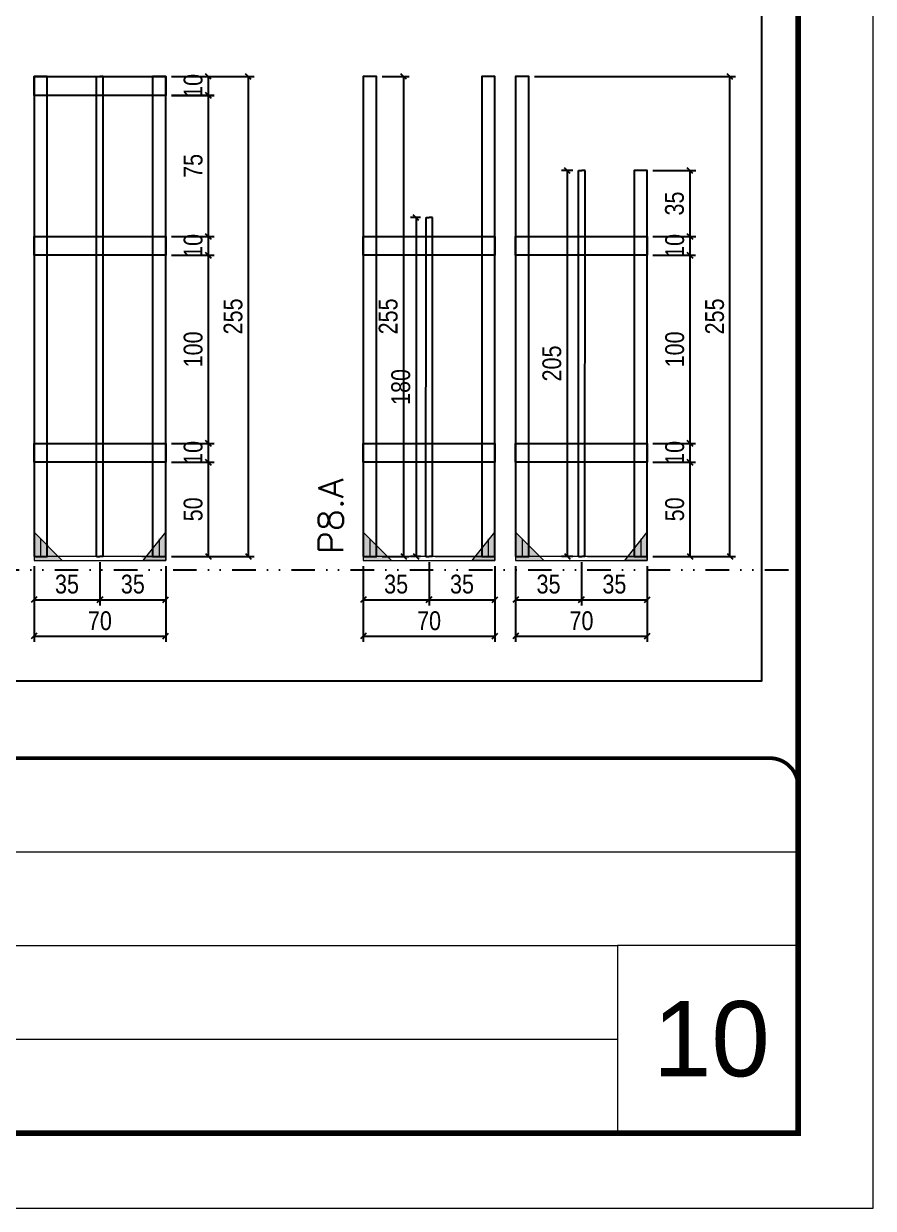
# Model space of a CAD drawing. Extents: x 14400 to 20667, y -21631 to 6985.
# Drawn here: x 17045 to 17497, y 3638 to 4267 of the extents above; entities that cross this region are included whole.
import ezdxf

# ---------------------------------------------------------------- set-up
doc = ezdxf.new("R2010")
doc.units = 0
for name, pattern in [('CONTINUO', [0]), ('DASHED', [0.75, 0.5, -0.25]), ('DIVIDE2', [0.625, 0.25, -0.125, 0, -0.125, 0, -0.125]), ('HIDDEN', [0.375, 0.25, -0.125])]:
    doc.linetypes.add(name, pattern=pattern)
doc.layers.add('00 - FELIPE', color=6, linetype='Continuous', plot=False)
for name, color, linetype, lineweight in [('CARIMBO', 255, 'Continuous', 9), ('Folhas', 255, 'Continuous', 9), ('Madeira', 126, 'Continuous', 18), ('Sarr 2.2x7', 40, 'Continuous', 9), ('SARRAFO DE PRESSAO', 251, 'DASHED', 9), ('Texto Seção', 7, 'Continuous', 15)]:
    doc.layers.add(name, color=color, linetype=linetype, lineweight=lineweight)
for name, color, linetype in [('COTA', 241, 'Continuous'), ('Nível', 160, 'Continuous'), ('SARR_2.2x10', 60, 'Continuous'), ('SARR_3.5x7', 81, 'Continuous'), ('SARR_7x7', 40, 'Continuous')]:
    doc.layers.add(name, color=color, linetype=linetype)
doc.styles.add('ARIAL', font='arial.ttf')
doc.styles.add('COTA TECNICA', font='techl___.ttf', dxfattribs={"height": 10})
doc.styles.add('REGUA-120', font='ROMANS.shx', dxfattribs={"height": 15})
doc.dimstyles.new('PAINEL', dxfattribs={"dimtxt": 10, "dimasz": 3, "dimexe": 3, "dimexo": 3, "dimgap": 3, "dimtad": 1, "dimdec": 1, "dimzin": 12, "dimdsep": 46, "dimtxsty": 'COTA TECNICA', "dimblk1": 'OBLIQUE', "dimblk2": 'OBLIQUE', "dimsah": 1, "dimcen": 0.9, "dimclrd": 4, "dimclre": 4, "dimclrt": 240, "dimadec": 1, "dimazin": 3, "dimtfac": 1, "dimtdec": 1, "dimtmove": 0, "dimatfit": 3, "dimfxl": 1, "dimtolj": 1, "dimtzin": 12, "dimarcsym": 0})

# ---------------------------------------------------------------- blocks, each defined once
blk = doc.blocks.new('9999999999')
at = {"color": 30, "linetype": 'CONTINUO'}
for p, q in [((98564.56, 34379.64), (99583.98, 34379.64)), ((98564.56, 34329.83), (99487.98, 34329.83)), ((99583.98, 34329.83), (99487.98, 34329.83)), ((99487.98, 34329.83), (99487.98, 34230.21)), ((98564.56, 34280.02), (99487.98, 34280.02))]:
    blk.add_line(p, q, dxfattribs=at)
at = {"color": 30, "linetype": 'CONTINUO', "const_width": 2}
blk.add_lwpolyline([(99583.98, 34230.21), (99583.98, 34414.45, 0.414214), (99568.98, 34429.45), (98228.98, 34429.45, 0.414214), (98213.98, 34414.45), (98213.98, 34245.21, 0.414214), (98228.98, 34230.21), (99583.98, 34230.21)], format="xyb", dxfattribs=at)
at = {"layer": 'Folhas'}
blk.add_lwpolyline([(98138.98, 34190.21), (99623.98, 34190.21), (99623.98, 35240.21), (98138.98, 35240.21)], close=True, dxfattribs=at)
at = {"layer": 'Folhas', "color": 30, "const_width": 3}
blk.add_lwpolyline([(98213.98, 34230.21), (99583.98, 34230.21), (99583.98, 35200.21), (98213.98, 35200.21)], close=True, dxfattribs=at)
blk = doc.blocks.new('_Oblique')
at = {"color": 0, "linetype": 'ByBlock', "lineweight": -2}
blk.add_line((-0.5, -0.5), (0.5, 0.5), dxfattribs=at)
blk = doc.blocks.new('*D817')
at = {"layer": 'COTA', "color": 4, "lineweight": -2, "transparency": 16777216}
for p, q in [((17085.92, 3981.06), (17085.92, 3958.04)), ((17050.92, 3978.86), (17050.92, 3958.04)), ((17050.92, 3961.04), (17085.92, 3961.04))]:
    blk.add_line(p, q, dxfattribs=at)
at = {"layer": 'Defpoints', "color": 0, "transparency": 16777216}
for p in [(17050.92, 3981.86), (17085.92, 3984.06), (17085.92, 3961.04)]:
    blk.add_point(p, dxfattribs=at)
at = {"layer": 'COTA', "color": 4, "lineweight": -2, "transparency": 16777216, "xscale": 3, "yscale": 3, "zscale": 3, "rotation": 180}
blk.add_blockref('_Oblique', (17050.92, 3961.04), dxfattribs=at)
at = {"layer": 'COTA', "color": 4, "lineweight": -2, "transparency": 16777216, "xscale": 3, "yscale": 3, "zscale": 3}
blk.add_blockref('_Oblique', (17085.92, 3961.04), dxfattribs=at)
at = {"layer": 'COTA', "color": 240, "transparency": 16777216, "insert": (17068.42, 3969.26), "char_height": 10, "attachment_point": 5, "style": 'COTA TECNICA'}
blk.add_mtext('\\A1;35', dxfattribs=at)
blk = doc.blocks.new('*D818')
at = {"layer": 'COTA', "color": 4, "lineweight": -2, "transparency": 16777216}
for p, q in [((17085.92, 3981.06), (17085.92, 3958.04)), ((17120.92, 3978.86), (17120.92, 3958.04)), ((17085.92, 3961.04), (17120.92, 3961.04))]:
    blk.add_line(p, q, dxfattribs=at)
at = {"layer": 'Defpoints', "color": 0, "transparency": 16777216}
for p in [(17085.92, 3984.06), (17120.92, 3981.86), (17120.92, 3961.04)]:
    blk.add_point(p, dxfattribs=at)
at = {"layer": 'COTA', "color": 4, "lineweight": -2, "transparency": 16777216, "xscale": 3, "yscale": 3, "zscale": 3, "rotation": 180}
blk.add_blockref('_Oblique', (17085.92, 3961.04), dxfattribs=at)
at = {"layer": 'COTA', "color": 4, "lineweight": -2, "transparency": 16777216, "xscale": 3, "yscale": 3, "zscale": 3}
blk.add_blockref('_Oblique', (17120.92, 3961.04), dxfattribs=at)
at = {"layer": 'COTA', "color": 240, "transparency": 16777216, "insert": (17103.42, 3969.26), "char_height": 10, "attachment_point": 5, "style": 'COTA TECNICA'}
blk.add_mtext('\\A1;35', dxfattribs=at)
blk = doc.blocks.new('*D820')
at = {"layer": 'COTA', "color": 4, "lineweight": -2, "transparency": 16777216}
for p, q in [((17050.92, 3978.86), (17050.92, 3938.68)), ((17120.92, 3978.86), (17120.92, 3938.68)), ((17050.92, 3941.68), (17120.92, 3941.68))]:
    blk.add_line(p, q, dxfattribs=at)
at = {"layer": 'Defpoints', "color": 0, "transparency": 16777216}
for p in [(17050.92, 3981.86), (17120.92, 3981.86), (17120.92, 3941.68)]:
    blk.add_point(p, dxfattribs=at)
at = {"layer": 'COTA', "color": 4, "lineweight": -2, "transparency": 16777216, "xscale": 3, "yscale": 3, "zscale": 3, "rotation": 180}
blk.add_blockref('_Oblique', (17050.92, 3941.68), dxfattribs=at)
at = {"layer": 'COTA', "color": 4, "lineweight": -2, "transparency": 16777216, "xscale": 3, "yscale": 3, "zscale": 3}
blk.add_blockref('_Oblique', (17120.92, 3941.68), dxfattribs=at)
at = {"layer": 'COTA', "color": 240, "transparency": 16777216, "insert": (17085.92, 3949.79), "char_height": 10, "attachment_point": 5, "style": 'COTA TECNICA'}
blk.add_mtext('\\A1;70', dxfattribs=at)
blk = doc.blocks.new('*D803')
at = {"layer": 'COTA', "color": 4, "lineweight": -2, "transparency": 16777216}
for p, q in [((17123.92, 4034.06), (17146.62, 4034.06)), ((17143.62, 3984.06), (17143.62, 4034.06)), ((17123.92, 3984.06), (17146.62, 3984.06))]:
    blk.add_line(p, q, dxfattribs=at)
at = {"layer": 'Defpoints', "color": 0, "transparency": 16777216}
for p in [(17120.92, 4034.06), (17143.62, 4034.06), (17120.92, 3984.06)]:
    blk.add_point(p, dxfattribs=at)
at = {"layer": 'COTA', "color": 4, "lineweight": -2, "transparency": 16777216, "xscale": 3, "yscale": 3, "zscale": 3}
for p, rotation in [((17143.62, 4034.06), 90), ((17143.62, 3984.06), 270)]:
    blk.add_blockref('_Oblique', p, dxfattribs=dict(at, rotation=rotation))
at = {"layer": 'COTA', "color": 240, "transparency": 16777216, "insert": (17135.51, 4009.06), "char_height": 10, "attachment_point": 5, "rotation": 90, "style": 'COTA TECNICA'}
blk.add_mtext('\\A1;50', dxfattribs=at)
blk = doc.blocks.new('*D804')
at = {"layer": 'COTA', "color": 4, "lineweight": -2, "transparency": 16777216}
for p, q in [((17123.92, 4044.06), (17146.62, 4044.06)), ((17143.62, 4034.06), (17143.62, 4044.06)), ((17123.92, 4034.06), (17146.62, 4034.06))]:
    blk.add_line(p, q, dxfattribs=at)
at = {"layer": 'Defpoints', "color": 0, "transparency": 16777216}
for p in [(17120.92, 4044.06), (17143.62, 4044.06), (17120.92, 4034.06)]:
    blk.add_point(p, dxfattribs=at)
at = {"layer": 'COTA', "color": 4, "lineweight": -2, "transparency": 16777216, "xscale": 3, "yscale": 3, "zscale": 3}
for p, rotation in [((17143.62, 4044.06), 90), ((17143.62, 4034.06), 270)]:
    blk.add_blockref('_Oblique', p, dxfattribs=dict(at, rotation=rotation))
at = {"layer": 'COTA', "color": 240, "transparency": 16777216, "insert": (17135.52, 4039.06), "char_height": 10, "attachment_point": 5, "rotation": 90, "style": 'COTA TECNICA'}
blk.add_mtext('\\A1;10', dxfattribs=at)
blk = doc.blocks.new('*D805')
at = {"layer": 'COTA', "color": 4, "lineweight": -2, "transparency": 16777216}
for p, q in [((17123.92, 4144.06), (17146.62, 4144.06)), ((17143.62, 4044.06), (17143.62, 4144.06)), ((17123.92, 4044.06), (17146.62, 4044.06))]:
    blk.add_line(p, q, dxfattribs=at)
at = {"layer": 'Defpoints', "color": 0, "transparency": 16777216}
for p in [(17120.92, 4144.06), (17143.62, 4144.06), (17120.92, 4044.06)]:
    blk.add_point(p, dxfattribs=at)
at = {"layer": 'COTA', "color": 4, "lineweight": -2, "transparency": 16777216, "xscale": 3, "yscale": 3, "zscale": 3}
for p, rotation in [((17143.62, 4144.06), 90), ((17143.62, 4044.06), 270)]:
    blk.add_blockref('_Oblique', p, dxfattribs=dict(at, rotation=rotation))
at = {"layer": 'COTA', "color": 240, "transparency": 16777216, "insert": (17135.52, 4094.06), "char_height": 10, "attachment_point": 5, "rotation": 90, "style": 'COTA TECNICA'}
blk.add_mtext('\\A1;100', dxfattribs=at)
blk = doc.blocks.new('*D806')
at = {"layer": 'COTA', "color": 4, "lineweight": -2, "transparency": 16777216}
for p, q in [((17123.92, 4154.06), (17146.62, 4154.06)), ((17143.62, 4144.06), (17143.62, 4154.06)), ((17123.92, 4144.06), (17146.62, 4144.06))]:
    blk.add_line(p, q, dxfattribs=at)
at = {"layer": 'Defpoints', "color": 0, "transparency": 16777216}
for p in [(17120.92, 4154.06), (17143.62, 4154.06), (17120.92, 4144.06)]:
    blk.add_point(p, dxfattribs=at)
at = {"layer": 'COTA', "color": 4, "lineweight": -2, "transparency": 16777216, "xscale": 3, "yscale": 3, "zscale": 3}
for p, rotation in [((17143.62, 4154.06), 90), ((17143.62, 4144.06), 270)]:
    blk.add_blockref('_Oblique', p, dxfattribs=dict(at, rotation=rotation))
at = {"layer": 'COTA', "color": 240, "transparency": 16777216, "insert": (17135.52, 4149.06), "char_height": 10, "attachment_point": 5, "rotation": 90, "style": 'COTA TECNICA'}
blk.add_mtext('\\A1;10', dxfattribs=at)
blk = doc.blocks.new('*D811')
at = {"layer": 'COTA', "color": 4, "lineweight": -2, "transparency": 16777216}
for p, q in [((17123.92, 4239.09), (17167.83, 4239.09)), ((17164.83, 3984.06), (17164.83, 4239.09)), ((17123.92, 3984.06), (17167.83, 3984.06))]:
    blk.add_line(p, q, dxfattribs=at)
at = {"layer": 'Defpoints', "color": 0, "transparency": 16777216}
for p in [(17120.92, 4239.09), (17164.83, 4239.09), (17120.92, 3984.06)]:
    blk.add_point(p, dxfattribs=at)
at = {"layer": 'COTA', "color": 4, "lineweight": -2, "transparency": 16777216, "xscale": 3, "yscale": 3, "zscale": 3}
for p, rotation in [((17164.83, 4239.09), 90), ((17164.83, 3984.06), 270)]:
    blk.add_blockref('_Oblique', p, dxfattribs=dict(at, rotation=rotation))
at = {"layer": 'COTA', "color": 240, "transparency": 16777216, "insert": (17156.72, 4111.58), "char_height": 10, "attachment_point": 5, "rotation": 90, "style": 'COTA TECNICA'}
blk.add_mtext('\\A1;255', dxfattribs=at)
blk = doc.blocks.new('*D801')
at = {"layer": 'COTA', "color": 4, "lineweight": -2, "transparency": 16777216}
for p, q in [((17123.92, 4239.1), (17146.62, 4239.1)), ((17143.62, 4229.1), (17143.62, 4239.1)), ((17123.92, 4229.1), (17146.62, 4229.1))]:
    blk.add_line(p, q, dxfattribs=at)
at = {"layer": 'Defpoints', "color": 0, "transparency": 16777216}
for p in [(17120.92, 4239.1), (17143.62, 4239.1), (17120.92, 4229.1)]:
    blk.add_point(p, dxfattribs=at)
at = {"layer": 'COTA', "color": 4, "lineweight": -2, "transparency": 16777216, "xscale": 3, "yscale": 3, "zscale": 3}
for p, rotation in [((17143.62, 4239.1), 90), ((17143.62, 4229.1), 270)]:
    blk.add_blockref('_Oblique', p, dxfattribs=dict(at, rotation=rotation))
at = {"layer": 'COTA', "color": 240, "transparency": 16777216, "insert": (17135.52, 4234.1), "char_height": 10, "attachment_point": 5, "rotation": 90, "style": 'COTA TECNICA'}
blk.add_mtext('\\A1;10', dxfattribs=at)
blk = doc.blocks.new('*D821')
at = {"layer": 'COTA', "color": 4, "lineweight": -2, "transparency": 16777216}
for p, q in [((17123.92, 4229.09), (17146.62, 4229.09)), ((17143.62, 4154.06), (17143.62, 4229.09)), ((17123.92, 4154.06), (17146.62, 4154.06))]:
    blk.add_line(p, q, dxfattribs=at)
at = {"layer": 'Defpoints', "color": 0, "transparency": 16777216}
for p in [(17120.92, 4229.09), (17143.62, 4229.09), (17120.92, 4154.06)]:
    blk.add_point(p, dxfattribs=at)
at = {"layer": 'COTA', "color": 4, "lineweight": -2, "transparency": 16777216, "xscale": 3, "yscale": 3, "zscale": 3}
for p, rotation in [((17143.62, 4229.09), 90), ((17143.62, 4154.06), 270)]:
    blk.add_blockref('_Oblique', p, dxfattribs=dict(at, rotation=rotation))
at = {"layer": 'COTA', "color": 240, "transparency": 16777216, "insert": (17135.51, 4191.58), "char_height": 10, "attachment_point": 5, "rotation": 90, "style": 'COTA TECNICA'}
blk.add_mtext('\\A1;75', dxfattribs=at)
blk = doc.blocks.new('*D824')
at = {"layer": 'COTA', "color": 4, "lineweight": -2, "transparency": 16777216}
for p, q in [((17341.86, 3981.06), (17341.86, 3958.04)), ((17306.86, 3978.86), (17306.86, 3958.04)), ((17306.86, 3961.04), (17341.86, 3961.04))]:
    blk.add_line(p, q, dxfattribs=at)
at = {"layer": 'Defpoints', "color": 0, "transparency": 16777216}
for p in [(17306.86, 3981.86), (17341.86, 3984.06), (17341.86, 3961.04)]:
    blk.add_point(p, dxfattribs=at)
at = {"layer": 'COTA', "color": 4, "lineweight": -2, "transparency": 16777216, "xscale": 3, "yscale": 3, "zscale": 3, "rotation": 180}
blk.add_blockref('_Oblique', (17306.86, 3961.04), dxfattribs=at)
at = {"layer": 'COTA', "color": 4, "lineweight": -2, "transparency": 16777216, "xscale": 3, "yscale": 3, "zscale": 3}
blk.add_blockref('_Oblique', (17341.86, 3961.04), dxfattribs=at)
at = {"layer": 'COTA', "color": 240, "transparency": 16777216, "insert": (17324.36, 3969.26), "char_height": 10, "attachment_point": 5, "style": 'COTA TECNICA'}
blk.add_mtext('\\A1;35', dxfattribs=at)
blk = doc.blocks.new('*D825')
at = {"layer": 'COTA', "color": 4, "lineweight": -2, "transparency": 16777216}
for p, q in [((17341.86, 3981.06), (17341.86, 3958.04)), ((17376.86, 3978.86), (17376.86, 3958.04)), ((17341.86, 3961.04), (17376.86, 3961.04))]:
    blk.add_line(p, q, dxfattribs=at)
at = {"layer": 'Defpoints', "color": 0, "transparency": 16777216}
for p in [(17341.86, 3984.06), (17376.86, 3981.86), (17376.86, 3961.04)]:
    blk.add_point(p, dxfattribs=at)
at = {"layer": 'COTA', "color": 4, "lineweight": -2, "transparency": 16777216, "xscale": 3, "yscale": 3, "zscale": 3, "rotation": 180}
blk.add_blockref('_Oblique', (17341.86, 3961.04), dxfattribs=at)
at = {"layer": 'COTA', "color": 4, "lineweight": -2, "transparency": 16777216, "xscale": 3, "yscale": 3, "zscale": 3}
blk.add_blockref('_Oblique', (17376.86, 3961.04), dxfattribs=at)
at = {"layer": 'COTA', "color": 240, "transparency": 16777216, "insert": (17359.36, 3969.26), "char_height": 10, "attachment_point": 5, "style": 'COTA TECNICA'}
blk.add_mtext('\\A1;35', dxfattribs=at)
blk = doc.blocks.new('*D826')
at = {"layer": 'COTA', "color": 4, "lineweight": -2, "transparency": 16777216}
for p, q in [((17306.86, 3978.86), (17306.86, 3938.68)), ((17376.86, 3978.86), (17376.86, 3938.68)), ((17306.86, 3941.68), (17376.86, 3941.68))]:
    blk.add_line(p, q, dxfattribs=at)
at = {"layer": 'Defpoints', "color": 0, "transparency": 16777216}
for p in [(17306.86, 3981.86), (17376.86, 3981.86), (17376.86, 3941.68)]:
    blk.add_point(p, dxfattribs=at)
at = {"layer": 'COTA', "color": 4, "lineweight": -2, "transparency": 16777216, "xscale": 3, "yscale": 3, "zscale": 3, "rotation": 180}
blk.add_blockref('_Oblique', (17306.86, 3941.68), dxfattribs=at)
at = {"layer": 'COTA', "color": 4, "lineweight": -2, "transparency": 16777216, "xscale": 3, "yscale": 3, "zscale": 3}
blk.add_blockref('_Oblique', (17376.86, 3941.68), dxfattribs=at)
at = {"layer": 'COTA', "color": 240, "transparency": 16777216, "insert": (17341.86, 3949.79), "char_height": 10, "attachment_point": 5, "style": 'COTA TECNICA'}
blk.add_mtext('\\A1;70', dxfattribs=at)
blk = doc.blocks.new('*D827')
at = {"layer": 'COTA', "color": 4, "lineweight": -2, "transparency": 16777216}
for p, q in [((17379.86, 4034.06), (17402.55, 4034.06)), ((17399.55, 3984.06), (17399.55, 4034.06)), ((17379.86, 3984.06), (17402.55, 3984.06))]:
    blk.add_line(p, q, dxfattribs=at)
at = {"layer": 'Defpoints', "color": 0, "transparency": 16777216}
for p in [(17376.86, 4034.06), (17399.55, 4034.06), (17376.86, 3984.06)]:
    blk.add_point(p, dxfattribs=at)
at = {"layer": 'COTA', "color": 4, "lineweight": -2, "transparency": 16777216, "xscale": 3, "yscale": 3, "zscale": 3}
for p, rotation in [((17399.55, 4034.06), 90), ((17399.55, 3984.06), 270)]:
    blk.add_blockref('_Oblique', p, dxfattribs=dict(at, rotation=rotation))
at = {"layer": 'COTA', "color": 240, "transparency": 16777216, "insert": (17391.44, 4009.06), "char_height": 10, "attachment_point": 5, "rotation": 90, "style": 'COTA TECNICA'}
blk.add_mtext('\\A1;50', dxfattribs=at)
blk = doc.blocks.new('*D828')
at = {"layer": 'COTA', "color": 4, "lineweight": -2, "transparency": 16777216}
for p, q in [((17379.86, 4044.06), (17402.55, 4044.06)), ((17399.55, 4034.06), (17399.55, 4044.06)), ((17379.86, 4034.06), (17402.55, 4034.06))]:
    blk.add_line(p, q, dxfattribs=at)
at = {"layer": 'Defpoints', "color": 0, "transparency": 16777216}
for p in [(17376.86, 4044.06), (17399.55, 4044.06), (17376.86, 4034.06)]:
    blk.add_point(p, dxfattribs=at)
at = {"layer": 'COTA', "color": 4, "lineweight": -2, "transparency": 16777216, "xscale": 3, "yscale": 3, "zscale": 3}
for p, rotation in [((17399.55, 4044.06), 90), ((17399.55, 4034.06), 270)]:
    blk.add_blockref('_Oblique', p, dxfattribs=dict(at, rotation=rotation))
at = {"layer": 'COTA', "color": 240, "transparency": 16777216, "insert": (17391.45, 4039.06), "char_height": 10, "attachment_point": 5, "rotation": 90, "style": 'COTA TECNICA'}
blk.add_mtext('\\A1;10', dxfattribs=at)
blk = doc.blocks.new('*D829')
at = {"layer": 'COTA', "color": 4, "lineweight": -2, "transparency": 16777216}
for p, q in [((17379.86, 4144.06), (17402.55, 4144.06)), ((17399.55, 4044.06), (17399.55, 4144.06)), ((17379.86, 4044.06), (17402.55, 4044.06))]:
    blk.add_line(p, q, dxfattribs=at)
at = {"layer": 'Defpoints', "color": 0, "transparency": 16777216}
for p in [(17376.86, 4144.06), (17399.55, 4144.06), (17376.86, 4044.06)]:
    blk.add_point(p, dxfattribs=at)
at = {"layer": 'COTA', "color": 4, "lineweight": -2, "transparency": 16777216, "xscale": 3, "yscale": 3, "zscale": 3}
for p, rotation in [((17399.55, 4144.06), 90), ((17399.55, 4044.06), 270)]:
    blk.add_blockref('_Oblique', p, dxfattribs=dict(at, rotation=rotation))
at = {"layer": 'COTA', "color": 240, "transparency": 16777216, "insert": (17391.45, 4094.06), "char_height": 10, "attachment_point": 5, "rotation": 90, "style": 'COTA TECNICA'}
blk.add_mtext('\\A1;100', dxfattribs=at)
blk = doc.blocks.new('*D830')
at = {"layer": 'COTA', "color": 4, "lineweight": -2, "transparency": 16777216}
for p, q in [((17379.86, 4154.06), (17402.55, 4154.06)), ((17399.55, 4144.06), (17399.55, 4154.06)), ((17379.86, 4144.06), (17402.55, 4144.06))]:
    blk.add_line(p, q, dxfattribs=at)
at = {"layer": 'Defpoints', "color": 0, "transparency": 16777216}
for p in [(17376.86, 4154.06), (17399.55, 4154.06), (17376.86, 4144.06)]:
    blk.add_point(p, dxfattribs=at)
at = {"layer": 'COTA', "color": 4, "lineweight": -2, "transparency": 16777216, "xscale": 3, "yscale": 3, "zscale": 3}
for p, rotation in [((17399.55, 4154.06), 90), ((17399.55, 4144.06), 270)]:
    blk.add_blockref('_Oblique', p, dxfattribs=dict(at, rotation=rotation))
at = {"layer": 'COTA', "color": 240, "transparency": 16777216, "insert": (17391.45, 4149.06), "char_height": 10, "attachment_point": 5, "rotation": 90, "style": 'COTA TECNICA'}
blk.add_mtext('\\A1;10', dxfattribs=at)
blk = doc.blocks.new('*D832')
at = {"layer": 'COTA', "color": 4, "lineweight": -2, "transparency": 16777216}
for p, q in [((17260.86, 3981.06), (17260.86, 3958.04)), ((17225.86, 3978.86), (17225.86, 3958.04)), ((17225.86, 3961.04), (17260.86, 3961.04))]:
    blk.add_line(p, q, dxfattribs=at)
at = {"layer": 'Defpoints', "color": 0, "transparency": 16777216}
for p in [(17225.86, 3981.86), (17260.86, 3984.06), (17260.86, 3961.04)]:
    blk.add_point(p, dxfattribs=at)
at = {"layer": 'COTA', "color": 4, "lineweight": -2, "transparency": 16777216, "xscale": 3, "yscale": 3, "zscale": 3, "rotation": 180}
blk.add_blockref('_Oblique', (17225.86, 3961.04), dxfattribs=at)
at = {"layer": 'COTA', "color": 4, "lineweight": -2, "transparency": 16777216, "xscale": 3, "yscale": 3, "zscale": 3}
blk.add_blockref('_Oblique', (17260.86, 3961.04), dxfattribs=at)
at = {"layer": 'COTA', "color": 240, "transparency": 16777216, "insert": (17243.36, 3969.26), "char_height": 10, "attachment_point": 5, "style": 'COTA TECNICA'}
blk.add_mtext('\\A1;35', dxfattribs=at)
blk = doc.blocks.new('*D833')
at = {"layer": 'COTA', "color": 4, "lineweight": -2, "transparency": 16777216}
for p, q in [((17260.86, 3981.06), (17260.86, 3958.04)), ((17295.86, 3978.86), (17295.86, 3958.04)), ((17260.86, 3961.04), (17295.86, 3961.04))]:
    blk.add_line(p, q, dxfattribs=at)
at = {"layer": 'Defpoints', "color": 0, "transparency": 16777216}
for p in [(17260.86, 3984.06), (17295.86, 3981.86), (17295.86, 3961.04)]:
    blk.add_point(p, dxfattribs=at)
at = {"layer": 'COTA', "color": 4, "lineweight": -2, "transparency": 16777216, "xscale": 3, "yscale": 3, "zscale": 3, "rotation": 180}
blk.add_blockref('_Oblique', (17260.86, 3961.04), dxfattribs=at)
at = {"layer": 'COTA', "color": 4, "lineweight": -2, "transparency": 16777216, "xscale": 3, "yscale": 3, "zscale": 3}
blk.add_blockref('_Oblique', (17295.86, 3961.04), dxfattribs=at)
at = {"layer": 'COTA', "color": 240, "transparency": 16777216, "insert": (17278.36, 3969.26), "char_height": 10, "attachment_point": 5, "style": 'COTA TECNICA'}
blk.add_mtext('\\A1;35', dxfattribs=at)
blk = doc.blocks.new('*D834')
at = {"layer": 'COTA', "color": 4, "lineweight": -2, "transparency": 16777216}
for p, q in [((17225.86, 3978.86), (17225.86, 3938.68)), ((17295.86, 3978.86), (17295.86, 3938.68)), ((17225.86, 3941.68), (17295.86, 3941.68))]:
    blk.add_line(p, q, dxfattribs=at)
at = {"layer": 'Defpoints', "color": 0, "transparency": 16777216}
for p in [(17225.86, 3981.86), (17295.86, 3981.86), (17295.86, 3941.68)]:
    blk.add_point(p, dxfattribs=at)
at = {"layer": 'COTA', "color": 4, "lineweight": -2, "transparency": 16777216, "xscale": 3, "yscale": 3, "zscale": 3, "rotation": 180}
blk.add_blockref('_Oblique', (17225.86, 3941.68), dxfattribs=at)
at = {"layer": 'COTA', "color": 4, "lineweight": -2, "transparency": 16777216, "xscale": 3, "yscale": 3, "zscale": 3}
blk.add_blockref('_Oblique', (17295.86, 3941.68), dxfattribs=at)
at = {"layer": 'COTA', "color": 240, "transparency": 16777216, "insert": (17260.86, 3949.79), "char_height": 10, "attachment_point": 5, "style": 'COTA TECNICA'}
blk.add_mtext('\\A1;70', dxfattribs=at)
blk = doc.blocks.new('*D835')
at = {"layer": 'COTA', "color": 4, "lineweight": -2, "transparency": 16777216}
for p, q in [((17316.86, 4239.09), (17423.77, 4239.09)), ((17420.77, 3984.06), (17420.77, 4239.09)), ((17379.86, 3984.06), (17423.77, 3984.06))]:
    blk.add_line(p, q, dxfattribs=at)
at = {"layer": 'Defpoints', "color": 0, "transparency": 16777216}
for p in [(17313.86, 4239.09), (17420.77, 4239.09), (17376.86, 3984.06)]:
    blk.add_point(p, dxfattribs=at)
at = {"layer": 'COTA', "color": 4, "lineweight": -2, "transparency": 16777216, "xscale": 3, "yscale": 3, "zscale": 3}
for p, rotation in [((17420.77, 4239.09), 90), ((17420.77, 3984.06), 270)]:
    blk.add_blockref('_Oblique', p, dxfattribs=dict(at, rotation=rotation))
at = {"layer": 'COTA', "color": 240, "transparency": 16777216, "insert": (17412.66, 4111.58), "char_height": 10, "attachment_point": 5, "rotation": 90, "style": 'COTA TECNICA'}
blk.add_mtext('\\A1;255', dxfattribs=at)
blk = doc.blocks.new('*D836')
at = {"layer": 'COTA', "color": 4, "lineweight": -2, "transparency": 16777216}
for p, q in [((17379.86, 4189.09), (17402.56, 4189.09)), ((17399.56, 4154.06), (17399.56, 4189.09)), ((17379.86, 4154.06), (17402.56, 4154.06))]:
    blk.add_line(p, q, dxfattribs=at)
at = {"layer": 'Defpoints', "color": 0, "transparency": 16777216}
for p in [(17376.86, 4189.09), (17399.56, 4189.09), (17376.86, 4154.06)]:
    blk.add_point(p, dxfattribs=at)
at = {"layer": 'COTA', "color": 4, "lineweight": -2, "transparency": 16777216, "xscale": 3, "yscale": 3, "zscale": 3}
for p, rotation in [((17399.56, 4189.09), 90), ((17399.56, 4154.06), 270)]:
    blk.add_blockref('_Oblique', p, dxfattribs=dict(at, rotation=rotation))
at = {"layer": 'COTA', "color": 240, "transparency": 16777216, "insert": (17391.34, 4171.58), "char_height": 10, "attachment_point": 5, "rotation": 90, "style": 'COTA TECNICA'}
blk.add_mtext('\\A1;35', dxfattribs=at)
blk = doc.blocks.new('*D837')
at = {"layer": 'COTA', "color": 4, "lineweight": -2, "transparency": 16777216}
for p, q in [((17337.24, 4189.09), (17331.28, 4189.09)), ((17334.28, 4189.09), (17334.28, 3984.06)), ((17337.23, 3984.06), (17331.28, 3984.06))]:
    blk.add_line(p, q, dxfattribs=at)
at = {"layer": 'Defpoints', "color": 0, "transparency": 16777216}
for p in [(17340.24, 4189.09), (17334.28, 3984.06), (17340.23, 3984.06)]:
    blk.add_point(p, dxfattribs=at)
at = {"layer": 'COTA', "color": 4, "lineweight": -2, "transparency": 16777216, "xscale": 3, "yscale": 3, "zscale": 3}
for p, rotation in [((17334.28, 4189.09), 90), ((17334.28, 3984.06), 270)]:
    blk.add_blockref('_Oblique', p, dxfattribs=dict(at, rotation=rotation))
at = {"layer": 'COTA', "color": 240, "transparency": 16777216, "insert": (17326.17, 4086.58), "char_height": 10, "attachment_point": 5, "rotation": 90, "style": 'COTA TECNICA'}
blk.add_mtext('\\A1;205', dxfattribs=at)
blk = doc.blocks.new('*D838')
at = {"layer": 'COTA', "color": 4, "lineweight": -2, "transparency": 16777216}
for p, q in [((17256.24, 4164.1), (17250.99, 4164.1)), ((17253.99, 4164.1), (17253.99, 3984.06)), ((17256.23, 3984.06), (17250.99, 3984.06))]:
    blk.add_line(p, q, dxfattribs=at)
at = {"layer": 'Defpoints', "color": 0, "transparency": 16777216}
for p in [(17259.24, 4164.1), (17253.99, 3984.06), (17259.23, 3984.06)]:
    blk.add_point(p, dxfattribs=at)
at = {"layer": 'COTA', "color": 4, "lineweight": -2, "transparency": 16777216, "xscale": 3, "yscale": 3, "zscale": 3}
for p, rotation in [((17253.99, 4164.1), 90), ((17253.99, 3984.06), 270)]:
    blk.add_blockref('_Oblique', p, dxfattribs=dict(at, rotation=rotation))
at = {"layer": 'COTA', "color": 240, "transparency": 16777216, "insert": (17245.86, 4074.08), "char_height": 10, "attachment_point": 5, "rotation": 90, "style": 'COTA TECNICA'}
blk.add_mtext('\\A1;180', dxfattribs=at)
blk = doc.blocks.new('*D1307')
at = {"layer": 'COTA', "color": 4, "lineweight": -2, "transparency": 16777216}
for p, q in [((17235.86, 4239.1), (17250.29, 4239.1)), ((17247.29, 4239.1), (17247.29, 3984.06)), ((17235.86, 3984.06), (17250.29, 3984.06))]:
    blk.add_line(p, q, dxfattribs=at)
at = {"layer": 'Defpoints', "color": 0, "transparency": 16777216}
for p in [(17232.86, 4239.1), (17232.86, 3984.06), (17247.29, 3984.06)]:
    blk.add_point(p, dxfattribs=at)
at = {"layer": 'COTA', "color": 4, "lineweight": -2, "transparency": 16777216, "xscale": 3, "yscale": 3, "zscale": 3}
for p, rotation in [((17247.29, 4239.1), 90), ((17247.29, 3984.06), 270)]:
    blk.add_blockref('_Oblique', p, dxfattribs=dict(at, rotation=rotation))
at = {"layer": 'COTA', "color": 240, "transparency": 16777216, "insert": (17239.18, 4111.58), "char_height": 10, "attachment_point": 5, "rotation": 90, "style": 'COTA TECNICA'}
blk.add_mtext('\\A1;255', dxfattribs=at)

msp = doc.modelspace()

# ---------------------------------------------------------------- hatches: boundary and pattern name
at = {"layer": 'Madeira'}
h = msp.add_hatch(color=252, dxfattribs=at)
h.dxf.hatch_style = 2
h.paths.add_polyline_path([(17050.92, 3996.86), (17050.92, 3981.86), (17065.92, 3981.86)])
h = msp.add_hatch(color=252, dxfattribs=at)
h.dxf.hatch_style = 2
h.paths.add_polyline_path([(17120.92, 3996.86), (17120.92, 3981.86), (17108.92, 3981.86)])
h = msp.add_hatch(color=252, dxfattribs=at)
h.dxf.hatch_style = 2
h.paths.add_polyline_path([(17225.86, 3996.86), (17225.86, 3981.86), (17240.86, 3981.86)])
h = msp.add_hatch(color=252, dxfattribs=at)
h.dxf.hatch_style = 2
h.paths.add_polyline_path([(17295.86, 3996.86), (17295.86, 3981.86), (17283.86, 3981.86)])
h = msp.add_hatch(color=252, dxfattribs=at)
h.dxf.hatch_style = 2
h.paths.add_polyline_path([(17306.86, 3996.86), (17306.86, 3981.86), (17321.86, 3981.86)])
h = msp.add_hatch(color=252, dxfattribs=at)
h.dxf.hatch_style = 2
h.paths.add_polyline_path([(17376.86, 3996.86), (17376.86, 3981.86), (17364.86, 3981.86)])

# ---------------------------------------------------------------- linework, layer by layer
at = {"layer": '00 - FELIPE'}
msp.add_lwpolyline([(16653.93, 4371.86), (17437.55, 4371.86), (17437.55, 3917.8), (16653.93, 3917.8)], close=True, dxfattribs=at)
at = {"layer": 'Madeira', "color": 250, "linetype": 'HIDDEN'}
for p, q in [((17054.42, 3993.36), (17054.42, 3984.06)), ((17117.42, 3993.36), (17117.42, 3984.06)), ((17229.36, 3993.36), (17229.36, 3984.06)), ((17292.36, 3993.36), (17292.36, 3984.06)), ((17310.36, 3993.36), (17310.36, 3984.06)), ((17373.36, 3993.36), (17373.36, 3984.06)), ((17060.75, 3984.06), (17050.92, 3984.06)), ((17060.75, 3984.06), (17050.92, 3984.06)), ((17111.09, 3984.06), (17120.92, 3984.06)), ((17111.09, 3984.06), (17120.92, 3984.06)), ((17235.69, 3984.06), (17225.86, 3984.06)), ((17235.69, 3984.06), (17225.86, 3984.06)), ((17286.02, 3984.06), (17295.86, 3984.06)), ((17286.02, 3984.06), (17295.86, 3984.06)), ((17316.69, 3984.06), (17306.86, 3984.06)), ((17316.69, 3984.06), (17306.86, 3984.06)), ((17367.02, 3984.06), (17376.86, 3984.06)), ((17367.02, 3984.06), (17376.86, 3984.06))]:
    msp.add_line(p, q, dxfattribs=at)
at = {"layer": 'Madeira', "color": 1, "linetype": 'HIDDEN'}
for p, q in [((17054.42, 3993.36), (17054.42, 3984.06)), ((17117.42, 3993.36), (17117.42, 3984.06)), ((17229.36, 3993.36), (17229.36, 3984.06)), ((17292.36, 3993.36), (17292.36, 3984.06)), ((17310.36, 3993.36), (17310.36, 3984.06)), ((17373.36, 3993.36), (17373.36, 3984.06)), ((17057.92, 3989.86), (17057.92, 3984.06)), ((17232.86, 3989.86), (17232.86, 3984.06)), ((17313.86, 3989.86), (17313.86, 3984.06)), ((17066.72, 3984.06), (17050.92, 3984.06)), ((17108.12, 3984.06), (17120.92, 3984.06)), ((17241.66, 3984.06), (17225.86, 3984.06)), ((17264.06, 3984.06), (17295.86, 3984.06)), ((17322.66, 3984.06), (17306.86, 3984.06)), ((17345.06, 3984.06), (17376.86, 3984.06))]:
    msp.add_line(p, q, dxfattribs=at)
at = {"layer": 'Madeira', "color": 250}
for p, q in [((17050.92, 3984.06), (17050.92, 3981.86)), ((17050.92, 3984.06), (17050.92, 3981.86)), ((17050.92, 3984.06), (17050.92, 3981.86)), ((17225.86, 3984.06), (17225.86, 3981.86)), ((17225.86, 3984.06), (17225.86, 3981.86)), ((17225.86, 3984.06), (17225.86, 3981.86)), ((17306.86, 3984.06), (17306.86, 3981.86)), ((17306.86, 3984.06), (17306.86, 3981.86)), ((17306.86, 3984.06), (17306.86, 3981.86))]:
    msp.add_line(p, q, dxfattribs=at)
at = {"layer": 'Madeira', "color": 0}
for points in [[(17050.92, 3996.86), (17050.92, 3981.86), (17065.92, 3981.86), (17050.92, 3996.86)], [(17120.92, 3996.86), (17120.92, 3981.86), (17108.92, 3981.86), (17120.92, 3996.86)], [(17225.86, 3996.86), (17225.86, 3981.86), (17240.86, 3981.86), (17225.86, 3996.86)], [(17295.86, 3996.86), (17295.86, 3981.86), (17283.86, 3981.86), (17295.86, 3996.86)], [(17306.86, 3996.86), (17306.86, 3981.86), (17321.86, 3981.86), (17306.86, 3996.86)], [(17376.86, 3996.86), (17376.86, 3981.86), (17364.86, 3981.86), (17376.86, 3996.86)]]:
    msp.add_lwpolyline(points, dxfattribs=at)
at = {"layer": 'Nível', "color": 4, "linetype": 'DIVIDE2', "ltscale": 50}
msp.add_line((16086.97, 3976.86), (17456.97, 3976.86), dxfattribs=at)
at = {"layer": 'Sarr 2.2x7'}
for p, q in [((17050.92, 3984.06), (17050.92, 3981.86)), ((17120.92, 3981.86), (17120.92, 3984.06)), ((17225.86, 3984.06), (17225.86, 3981.86)), ((17295.86, 3981.86), (17295.86, 3984.06)), ((17306.86, 3984.06), (17306.86, 3981.86)), ((17376.86, 3981.86), (17376.86, 3984.06))]:
    msp.add_line(p, q, dxfattribs=at)
for points in [[(17120.92, 3984.06), (17050.92, 3984.06), (17050.92, 3981.86), (17120.92, 3981.86)], [(17295.86, 3984.06), (17225.86, 3984.06), (17225.86, 3981.86), (17295.86, 3981.86)], [(17376.86, 3984.06), (17306.86, 3984.06), (17306.86, 3981.86), (17376.86, 3981.86)]]:
    msp.add_lwpolyline(points, close=True, dxfattribs=at)
at = {"layer": 'SARR_2.2x10'}
for points in [[(17050.92, 4239.09), (17120.92, 4239.09), (17120.92, 4229.09), (17050.92, 4229.09)], [(17050.92, 4154.06), (17120.92, 4154.06), (17120.92, 4144.06), (17050.92, 4144.06)], [(17225.86, 4154.06), (17295.86, 4154.06), (17295.86, 4144.06), (17225.86, 4144.06)], [(17306.86, 4154.06), (17376.86, 4154.06), (17376.86, 4144.06), (17306.86, 4144.06)], [(17050.92, 4044.06), (17120.92, 4044.06), (17120.92, 4034.06), (17050.92, 4034.06)], [(17225.86, 4044.06), (17295.86, 4044.06), (17295.86, 4034.06), (17225.86, 4034.06)], [(17306.86, 4044.06), (17376.86, 4044.06), (17376.86, 4034.06), (17306.86, 4034.06)]]:
    msp.add_lwpolyline(points, close=True, dxfattribs=at)
at = {"layer": 'SARR_3.5x7'}
for p, q in [((17084.17, 3984.06), (17084.17, 4239.09)), ((17084.17, 4239.09), (17085.92, 4239.09)), ((17087.67, 4239.09), (17085.92, 4239.09)), ((17087.67, 3984.06), (17087.67, 4239.09)), ((17340.23, 3984.06), (17340.24, 4189.09)), ((17340.24, 4189.09), (17341.99, 4189.09)), ((17343.74, 4189.09), (17341.99, 4189.09)), ((17343.73, 3984.06), (17343.74, 4189.09)), ((17259.23, 3984.06), (17259.24, 4164.1)), ((17259.24, 4164.1), (17260.99, 4164.1)), ((17262.74, 4164.1), (17260.99, 4164.1)), ((17262.73, 3984.06), (17262.74, 4164.1)), ((17084.17, 3984.06), (17085.92, 3984.06)), ((17087.67, 3984.06), (17085.92, 3984.06)), ((17259.23, 3984.06), (17260.98, 3984.06)), ((17262.73, 3984.06), (17260.98, 3984.06)), ((17340.23, 3984.06), (17341.98, 3984.06)), ((17343.73, 3984.06), (17341.98, 3984.06))]:
    msp.add_line(p, q, dxfattribs=at)
at = {"layer": 'SARR_7x7'}
for points in [[(17050.92, 3984.06), (17057.92, 3984.06), (17057.92, 4239.09), (17050.92, 4239.09)], [(17113.92, 3984.06), (17120.92, 3984.06), (17120.92, 4239.1), (17113.92, 4239.1)], [(17225.86, 3984.06), (17232.86, 3984.06), (17232.86, 4239.1), (17225.86, 4239.1)], [(17288.86, 3984.06), (17295.86, 3984.06), (17295.86, 4239.1), (17288.86, 4239.1)], [(17306.86, 3984.06), (17313.86, 3984.06), (17313.86, 4239.09), (17306.86, 4239.09)], [(17369.86, 3984.06), (17376.86, 3984.06), (17376.86, 4189.09), (17369.86, 4189.09)]]:
    msp.add_lwpolyline(points, close=True, dxfattribs=at)

# ---------------------------------------------------------------- block references
at = {"layer": 'SARRAFO DE PRESSAO', "color": 6, "linetype": 'ByBlock'}
msp.add_blockref('9999999999', (-82127.01, -30552.63), dxfattribs=at)

# ---------------------------------------------------------------- texts
at = {"layer": 'CARIMBO', "style": 'ARIAL'}
msp.add_text('10', height=40, dxfattribs=at).set_placement((17379.83, 3707.72))
at = {"layer": 'Texto Seção', "style": 'REGUA-120', "width": 1.05}
msp.add_text('P8.A', height=13, rotation=90, dxfattribs=at).set_placement((17215.18, 3985.16))

# ---------------------------------------------------------------- dimensions: what is measured, and where the dimension line sits
at = {"layer": 'COTA'}
for base, p1, p2, picture, middle in [((17143.62, 4239.1), (17120.92, 4229.1), (17120.92, 4239.1), '*D801', (17143.62, 4234.1)), ((17143.62, 4154.06), (17120.92, 4144.06), (17120.92, 4154.06), '*D806', (17143.62, 4149.06)), ((17399.55, 4154.06), (17376.86, 4144.06), (17376.86, 4154.06), '*D830', (17399.55, 4149.06)), ((17143.62, 4044.06), (17120.92, 4034.06), (17120.92, 4044.06), '*D804', (17143.62, 4039.06)), ((17399.55, 4044.06), (17376.86, 4034.06), (17376.86, 4044.06), '*D828', (17399.55, 4039.06))]:
    dim = msp.add_linear_dim(base=base, p1=p1, p2=p2, angle=90, dimstyle='PAINEL', override={"dimtmove": 1}, dxfattribs=at)
    dim.commit()
    dim.dimension.update_dxf_attribs({"geometry": picture, "text_midpoint": middle, "dimtype": 160})
for base, p1, p2, picture, middle in [((17164.83, 4239.09), (17120.92, 3984.06), (17120.92, 4239.09), '*D811', (17156.72, 4111.58)), ((17420.77, 4239.09), (17376.86, 3984.06), (17313.86, 4239.09), '*D835', (17412.66, 4111.58)), ((17143.62, 4144.06), (17120.92, 4044.06), (17120.92, 4144.06), '*D805', (17135.52, 4094.06)), ((17399.55, 4144.06), (17376.86, 4044.06), (17376.86, 4144.06), '*D829', (17391.45, 4094.06)), ((17143.62, 4034.06), (17120.92, 3984.06), (17120.92, 4034.06), '*D803', (17135.51, 4009.06)), ((17399.55, 4034.06), (17376.86, 3984.06), (17376.86, 4034.06), '*D827', (17391.44, 4009.06))]:
    dim = msp.add_linear_dim(base=base, p1=p1, p2=p2, angle=90, dimstyle='PAINEL', override={"dimtmove": 1}, dxfattribs=at)
    dim.commit()
    dim.dimension.update_dxf_attribs({"geometry": picture, "text_midpoint": middle})
for base, p1, p2, picture, middle in [((17247.29, 3984.06), (17232.86, 4239.1), (17232.86, 3984.06), '*D1307', (17239.18, 4111.58)), ((17143.62, 4229.09), (17120.92, 4154.06), (17120.92, 4229.09), '*D821', (17135.51, 4191.58)), ((17334.28, 3984.06), (17340.24, 4189.09), (17340.23, 3984.06), '*D837', (17326.17, 4086.58)), ((17399.56, 4189.09), (17376.86, 4154.06), (17376.86, 4189.09), '*D836', (17391.34, 4171.58)), ((17253.99, 3984.06), (17259.24, 4164.1), (17259.23, 3984.06), '*D838', (17245.86, 4074.08))]:
    dim = msp.add_linear_dim(base=base, p1=p1, p2=p2, angle=90, dimstyle='PAINEL', dxfattribs=at)
    dim.commit()
    dim.dimension.update_dxf_attribs({"geometry": picture, "text_midpoint": middle})
for base, p1, p2, picture, middle in [((17085.92, 3961.04), (17050.92, 3981.86), (17085.92, 3984.06), '*D817', (17068.42, 3969.26)), ((17120.92, 3941.68), (17050.92, 3981.86), (17120.92, 3981.86), '*D820', (17085.92, 3949.79)), ((17120.92, 3961.04), (17085.92, 3984.06), (17120.92, 3981.86), '*D818', (17103.42, 3969.26)), ((17260.86, 3961.04), (17225.86, 3981.86), (17260.86, 3984.06), '*D832', (17243.36, 3969.26)), ((17295.86, 3941.68), (17225.86, 3981.86), (17295.86, 3981.86), '*D834', (17260.86, 3949.79)), ((17295.86, 3961.04), (17260.86, 3984.06), (17295.86, 3981.86), '*D833', (17278.36, 3969.26)), ((17341.86, 3961.04), (17306.86, 3981.86), (17341.86, 3984.06), '*D824', (17324.36, 3969.26)), ((17376.86, 3941.68), (17306.86, 3981.86), (17376.86, 3981.86), '*D826', (17341.86, 3949.79)), ((17376.86, 3961.04), (17341.86, 3984.06), (17376.86, 3981.86), '*D825', (17359.36, 3969.26))]:
    dim = msp.add_linear_dim(base=base, p1=p1, p2=p2, dimstyle='PAINEL', override={"dimtmove": 1}, dxfattribs=at)
    dim.commit()
    dim.dimension.update_dxf_attribs({"geometry": picture, "text_midpoint": middle})

doc.saveas('drawing.dxf')
